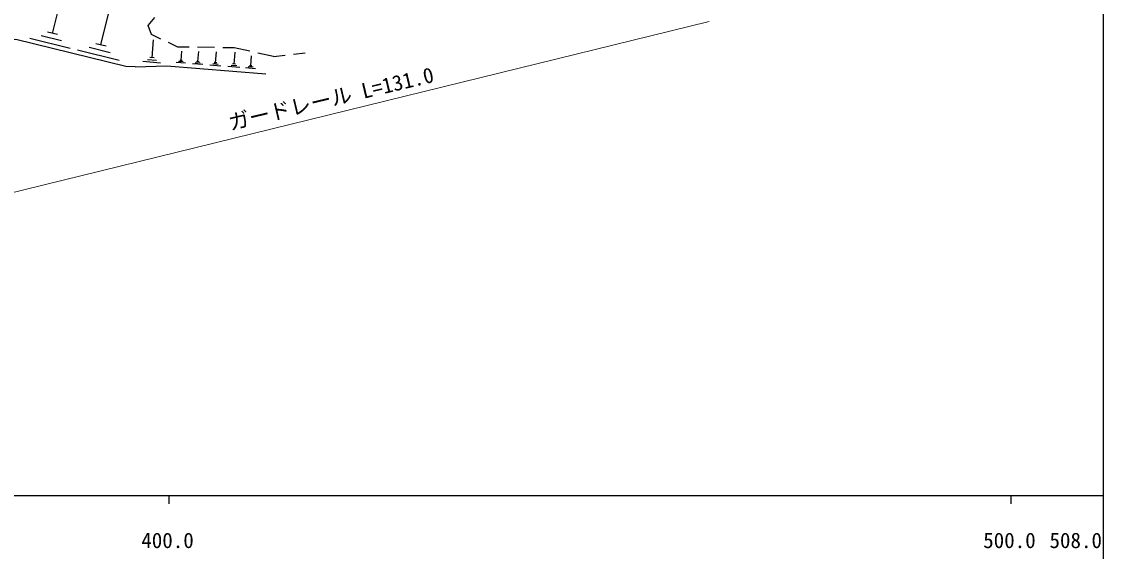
# Model space of a CAD drawing. Units: millimetres, scale not verified. Extents: x 40000 to 680000, y 20000 to 380000.
# Drawn here: x 450515 to 579000, y 198357 to 261255 of the extents above; entities that cross this region are included whole.
import ezdxf
from ezdxf.enums import TextEntityAlignment as Align

# ---------------------------------------------------------------- set-up
doc = ezdxf.new("R2010")
doc.units = ezdxf.units.MM
doc.header["$LTSCALE"] = 1000
for name, color, linetype, lineweight in [('M-BGD', 7, 'Continuous', 25), ('M-STR-HTXT', 7, 'Continuous', 13), ('M-TTL-BAND', 7, 'Continuous', 25)]:
    doc.layers.add(name, color=color, linetype=linetype, lineweight=lineweight)
doc.styles.add('ＭＳ ゴシック', font='')
doc.styles.get('ＭＳ ゴシック').set_extended_font_data('MS Gothic')

msp = doc.modelspace()

# ---------------------------------------------------------------- linework, layer by layer
at = {"layer": 'M-BGD'}
for p, q in [((454178, 259861), (455365, 264672)), ((459936, 258482), (461164, 263454)), ((465550, 260811), (466338, 261746)), ((455232, 258963), (452827, 259556)), ((454779, 259712), (453576, 260009)), ((465934, 259718), (465550, 260811)), ((467051, 259192), (465934, 259718)), ((456286, 258064), (451475, 259252)), ((460558, 258329), (459315, 258636)), ((466007, 256959), (466176, 259083)), ((469072, 258240), (467955, 258766)), ((462116, 256626), (457144, 257853)), ((461026, 257554), (458540, 258168)), ((466273, 256938), (465742, 256980)), ((470422, 258220), (469072, 258240)), ((469450, 256638), (469537, 257734)), ((473422, 258174), (471422, 258205)), ((471448, 256505), (471543, 257704)), ((473554, 256365), (473658, 257672)), ((475772, 258139), (474422, 258159)), ((475751, 256214), (475862, 257612)), ((477611, 257731), (475772, 258139)), ((477721, 256002), (477814, 257179)), ((480427, 257107), (478588, 257515)), ((480427, 257107), (481813, 257271)), ((482806, 257388), (484192, 257552)), ((467027, 256344), (464903, 256513)), ((466517, 256652), (465455, 256736)), ((469976, 256320), (468880, 256407)), ((469713, 256479), (469165, 256523)), ((469587, 256627), (469313, 256649)), ((472024, 256158), (470825, 256253)), ((471736, 256332), (471136, 256379)), ((471598, 256493), (471298, 256517)), ((474182, 255987), (472875, 256091)), ((473868, 256176), (473215, 256228)), ((473717, 256352), (473391, 256378)), ((476422, 255809), (475025, 255920)), ((476087, 256012), (475388, 256067)), ((475926, 256200), (475576, 256228)), ((478286, 255661), (477109, 255755)), ((478003, 255832), (477415, 255878)), ((477868, 255991), (477574, 256014))]:
    msp.add_line(p, q, dxfattribs=at)
for points in [[(463992, 255896), (462893, 255919), (449826, 259144), (437679, 257145)], [(463992, 255896), (467776, 255993), (479517, 255062)]]:
    msp.add_lwpolyline(points, dxfattribs=at)
at = {"layer": 'M-STR-HTXT'}
msp.add_line((448530, 240734), (532165, 261255), dxfattribs=at)
at = {"layer": 'M-TTL-BAND'}
for p, q in [((579000, 20000), (579000, 370000)), ((40000, 205000), (579000, 205000)), ((468000, 205000), (468000, 204000)), ((568000, 205000), (568000, 204000))]:
    msp.add_line(p, q, dxfattribs=at)

# ---------------------------------------------------------------- texts
at = {"layer": 'M-STR-HTXT', "style": 'ＭＳ ゴシック'}
msp.add_text('ガードレール L=131.0', height=1833, rotation=13.365, dxfattribs=at).set_placement((487600, 250692), align=Align.BOTTOM_CENTER)
at = {"layer": 'M-TTL-BAND', "style": 'ＭＳ ゴシック'}
for s, p in [('400.0', (467844, 198195)), ('500.0', (567844, 198195)), ('508.0', (575717, 198195))]:
    msp.add_text(s, height=1833, dxfattribs=at).set_placement(p, align=Align.BOTTOM_CENTER)

doc.saveas('drawing.dxf')
